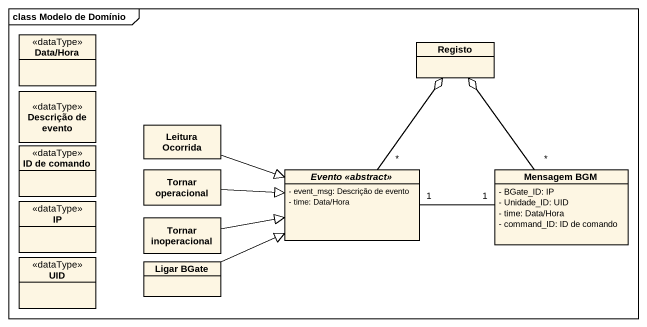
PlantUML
@startuml
mainframe class Modelo de Domínio
hide circle
hide empty members
skinparam classAttributeIconSize 0
class "Data/Hora" as Data_Hora <<dataType>>
class Registo
class "Descrição de evento" as Descrição_de_evento <<dataType>>
class "Leitura Ocorrida" as Leitura_Ocorrida
class "ID de comando" as ID_de_comando <<dataType>>
class "Tornar operacional" as Tornar_operacional
abstract class "Evento <<abstract>>" as Evento_abstract {
  - event_msg: Descrição de evento
  - time: Data/Hora
}
class "Mensagem BGM" as Mensagem_BGM {
  - BGate_ID: IP
  - Unidade_ID: UID
  - time: Data/Hora
  - command_ID: ID de comando
}
class IP <<dataType>>
class "Tornar inoperacional" as Tornar_inoperacional
class UID <<dataType>>
class "Ligar BGate" as Ligar_BGate
Leitura_Ocorrida -right-|> Evento_abstract
Tornar_operacional -right-|> Evento_abstract
Evento_abstract "*" -up-o Registo
Evento_abstract "1" -right- "1" Mensagem_BGM
Mensagem_BGM "*" -up-o Registo
Tornar_inoperacional -right-|> Evento_abstract
Ligar_BGate -right-|> Evento_abstract
@enduml
